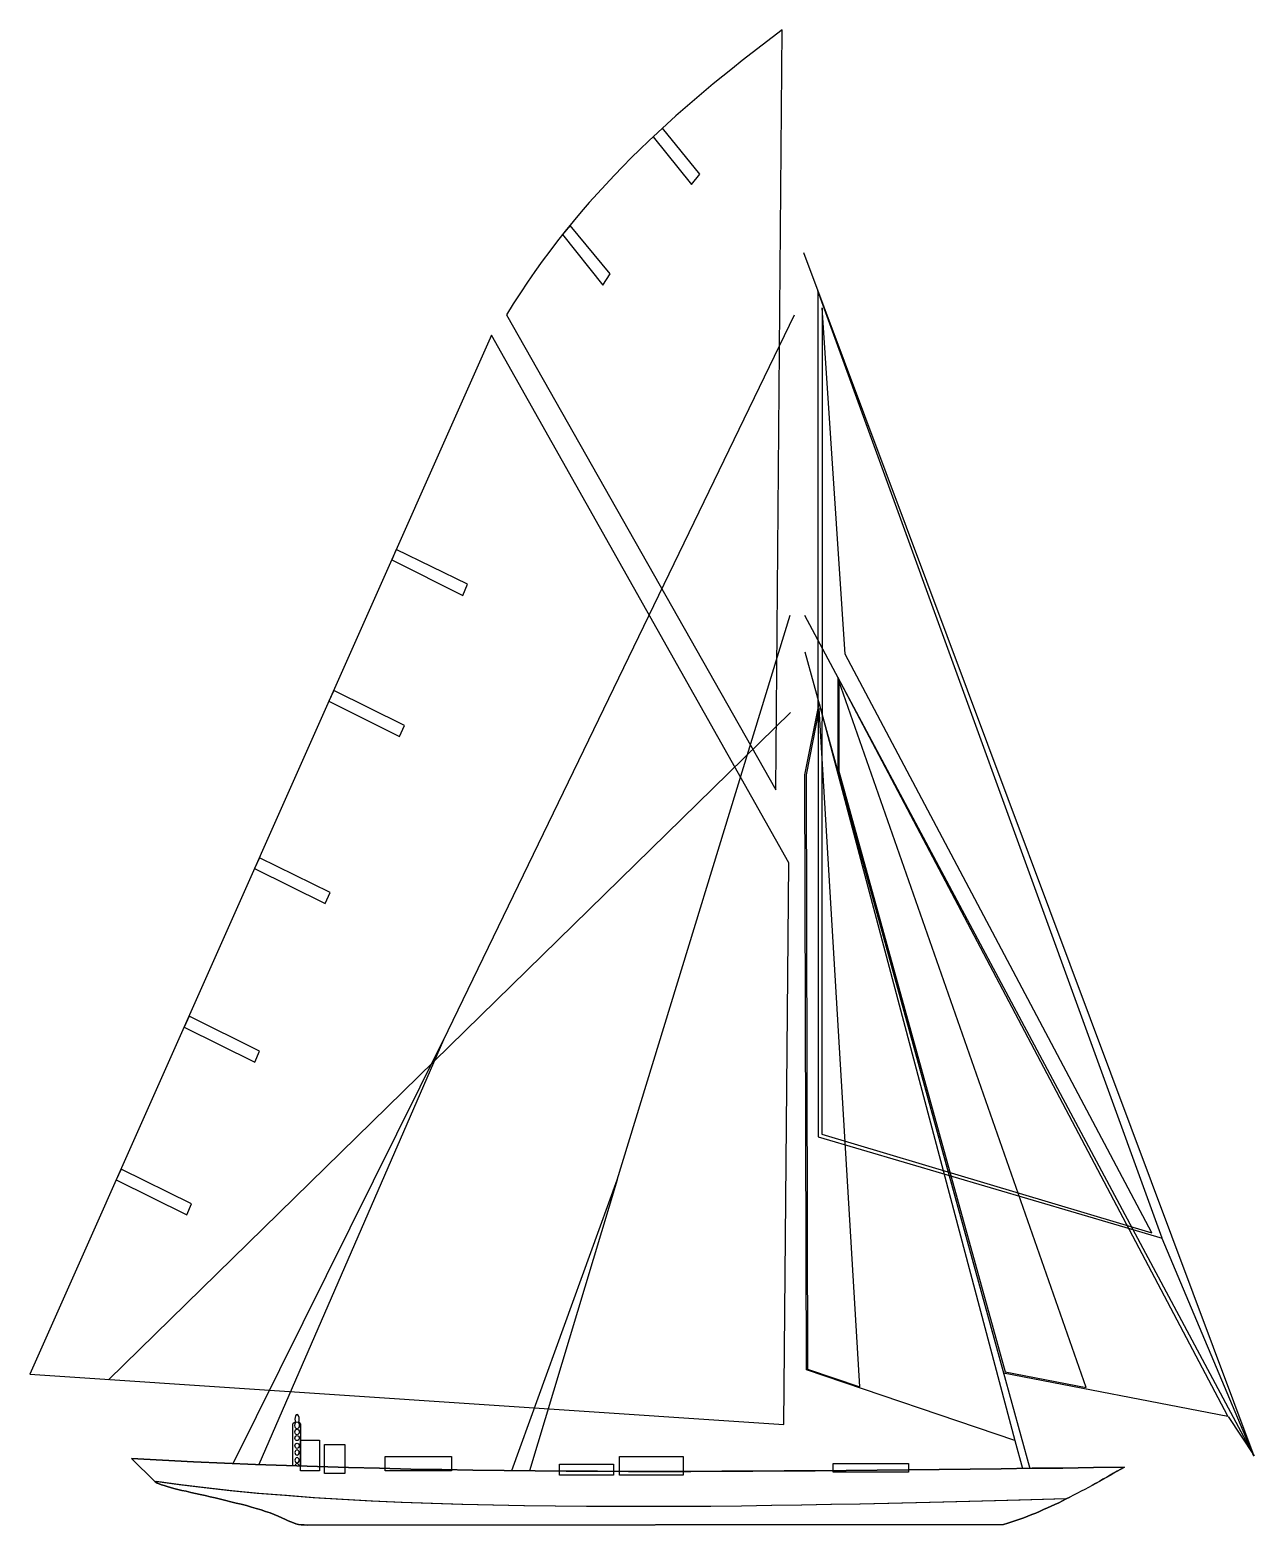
# Model space of a CAD drawing. Header units: millimetres. Extents: x -1983.6 to -1958.9, y 1573.6 to 1603.7.
import ezdxf

# ---------------------------------------------------------------- set-up
doc = ezdxf.new("R2010")
doc.units = ezdxf.units.MM
doc.header["$LTSCALE"] = 10
doc.layers.add('Embarcações', color=2, linetype='Continuous')

msp = doc.modelspace()

# ---------------------------------------------------------------- linework, layer by layer
at = {"layer": 'Embarcações'}
for points in [[(-1968.439, 1603.695), (-1968.642, 1603.54), (-1968.845, 1603.386), (-1969.044, 1603.231), (-1969.244, 1603.077), (-1969.441, 1602.92), (-1969.634, 1602.763), (-1969.828, 1602.605), (-1970.019, 1602.448), (-1970.209, 1602.287), (-1970.397, 1602.124), (-1970.582, 1601.961), (-1970.766, 1601.794), (-1970.948, 1601.628), (-1971.126, 1601.461), (-1971.305, 1601.289), (-1971.48, 1601.116), (-1971.653, 1600.941), (-1971.825, 1600.762), (-1971.995, 1600.584), (-1972.161, 1600.399), (-1972.328, 1600.215), (-1972.491, 1600.027), (-1972.651, 1599.833), (-1972.809, 1599.64), (-1972.966, 1599.443), (-1973.12, 1599.24), (-1973.272, 1599.034), (-1973.42, 1598.826), (-1973.568, 1598.614), (-1973.714, 1598.399), (-1973.856, 1598.178), (-1973.995, 1597.954), (-1968.569, 1588.389), (-1968.439, 1603.695)], [(-1971.042, 1601.54), (-1970.27, 1600.581), (-1970.1, 1600.789), (-1970.851, 1601.718), (-1971.042, 1601.54)], [(-1972.863, 1599.573), (-1972.052, 1598.556), (-1971.907, 1598.783), (-1972.712, 1599.758), (-1972.863, 1599.573)], [(-1968.009, 1599.21), (-1958.937, 1574.974)], [(-1967.722, 1598.438), (-1967.716, 1581.399), (-1960.786, 1579.356), (-1967.722, 1598.438)], [(-1968.197, 1597.948), (-1975.275, 1583.329)], [(-1967.634, 1598.096), (-1967.64, 1581.45), (-1960.992, 1579.468), (-1967.174, 1591.121), (-1967.634, 1598.096)], [(-1974.294, 1597.543), (-1983.594, 1576.617), (-1968.406, 1575.604), (-1968.303, 1586.921), (-1974.294, 1597.543)], [(-1976.304, 1593.022), (-1974.875, 1592.304), (-1974.779, 1592.528), (-1976.213, 1593.23), (-1976.304, 1593.022)], [(-1968.285, 1591.899), (-1971.771, 1580.524)], [(-1967.991, 1591.908), (-1958.937, 1574.974)], [(-1967.985, 1591.167), (-1963.449, 1574.717)], [(-1967.319, 1590.658), (-1967.319, 1588.767), (-1963.985, 1576.648), (-1959.461, 1575.77), (-1967.319, 1590.658)], [(-1967.298, 1590.586), (-1967.298, 1588.767), (-1963.949, 1576.666), (-1962.314, 1576.351), (-1967.298, 1590.586)], [(-1977.572, 1590.171), (-1976.146, 1589.463), (-1976.05, 1589.687), (-1977.472, 1590.389), (-1977.572, 1590.171)], [(-1967.982, 1588.688), (-1967.698, 1590.129), (-1963.755, 1575.286), (-1967.952, 1576.705), (-1967.982, 1588.688)], [(-1968.27, 1589.947), (-1982.011, 1576.508)], [(-1967.958, 1588.688), (-1967.928, 1576.723), (-1966.875, 1576.363), (-1967.692, 1590.029), (-1967.958, 1588.688)], [(-1979.067, 1586.803), (-1977.644, 1586.098), (-1977.547, 1586.322), (-1978.97, 1587.021), (-1979.067, 1586.803)], [(-1980.489, 1583.608), (-1979.064, 1582.903), (-1978.967, 1583.126), (-1980.386, 1583.832), (-1980.489, 1583.608)], [(-1979.496, 1574.82), (-1975.263, 1583.35), (-1978.982, 1574.799)], [(-1981.857, 1580.53), (-1980.434, 1579.825), (-1980.338, 1580.049), (-1981.757, 1580.748), (-1981.857, 1580.53)], [(-1973.883, 1574.678), (-1971.765, 1580.536), (-1973.529, 1574.669)], [(-1960.792, 1579.356), (-1958.943, 1574.971)], [(-1978.18, 1575.646), (-1978.165, 1575.643), (-1978.147, 1575.631), (-1978.141, 1575.616), (-1978.141, 1574.768), (-1978.295, 1574.771), (-1978.295, 1575.616), (-1978.289, 1575.631), (-1978.271, 1575.643), (-1978.247, 1575.649), (-1978.243, 1575.649), (-1978.243, 1575.646)], [(-1978.183, 1575.643), (-1978.18, 1575.646), (-1978.171, 1575.676), (-1978.168, 1575.713), (-1978.171, 1575.749), (-1978.18, 1575.779), (-1978.195, 1575.8), (-1978.213, 1575.806), (-1978.231, 1575.8), (-1978.243, 1575.779), (-1978.253, 1575.749), (-1978.256, 1575.713), (-1978.253, 1575.676), (-1978.243, 1575.646), (-1978.24, 1575.64), (-1978.24, 1575.64)], [(-1978.213, 1575.658), (-1978.195, 1575.652), (-1978.18, 1575.637), (-1978.171, 1575.616), (-1978.168, 1575.588), (-1978.171, 1575.561), (-1978.18, 1575.54), (-1978.195, 1575.525), (-1978.213, 1575.519), (-1978.231, 1575.525), (-1978.243, 1575.54), (-1978.253, 1575.561), (-1978.256, 1575.588), (-1978.253, 1575.616), (-1978.243, 1575.637), (-1978.231, 1575.652), (-1978.213, 1575.658)], [(-1959.458, 1575.764), (-1958.934, 1574.977)], [(-1978.213, 1575.513), (-1978.195, 1575.507), (-1978.18, 1575.495), (-1978.171, 1575.477), (-1978.168, 1575.455), (-1978.171, 1575.434), (-1978.18, 1575.416), (-1978.195, 1575.404), (-1978.213, 1575.398), (-1978.231, 1575.404), (-1978.243, 1575.416), (-1978.253, 1575.434), (-1978.256, 1575.455), (-1978.253, 1575.477), (-1978.243, 1575.495), (-1978.231, 1575.507), (-1978.213, 1575.513)], [(-1978.213, 1575.383), (-1978.195, 1575.38), (-1978.18, 1575.368), (-1978.171, 1575.349), (-1978.168, 1575.331), (-1978.171, 1575.313), (-1978.18, 1575.295), (-1978.195, 1575.283), (-1978.213, 1575.28), (-1978.231, 1575.283), (-1978.243, 1575.295), (-1978.253, 1575.313), (-1978.256, 1575.331), (-1978.253, 1575.349), (-1978.243, 1575.368), (-1978.231, 1575.38), (-1978.213, 1575.383)], [(-1978.213, 1575.228), (-1978.195, 1575.225), (-1978.18, 1575.213), (-1978.171, 1575.195), (-1978.168, 1575.177), (-1978.171, 1575.159), (-1978.18, 1575.141), (-1978.195, 1575.129), (-1978.213, 1575.125), (-1978.231, 1575.129), (-1978.243, 1575.141), (-1978.253, 1575.159), (-1978.256, 1575.177), (-1978.253, 1575.195), (-1978.243, 1575.213), (-1978.231, 1575.225), (-1978.213, 1575.228)], [(-1978.213, 1574.989), (-1978.195, 1574.992), (-1978.18, 1575.004), (-1978.171, 1575.023), (-1978.168, 1575.041), (-1978.171, 1575.059), (-1978.18, 1575.077), (-1978.195, 1575.089), (-1978.213, 1575.092), (-1978.231, 1575.089), (-1978.243, 1575.077), (-1978.253, 1575.059), (-1978.256, 1575.041), (-1978.253, 1575.023), (-1978.243, 1575.004), (-1978.231, 1574.992), (-1978.213, 1574.989)], [(-1977.762, 1574.669), (-1978.141, 1574.669), (-1978.141, 1575.289), (-1977.762, 1575.289), (-1977.762, 1574.669)], [(-1977.659, 1575.201), (-1977.248, 1575.201), (-1977.248, 1574.617), (-1977.659, 1574.617), (-1977.659, 1575.201)], [(-1963.755, 1575.283), (-1963.597, 1574.72)], [(-1961.691, 1574.666), (-1961.691, 1574.666), (-1961.618, 1574.705), (-1961.546, 1574.747), (-1962.166, 1574.738), (-1962.786, 1574.729), (-1963.407, 1574.723), (-1964.03, 1574.714), (-1964.654, 1574.705), (-1965.277, 1574.699), (-1965.9, 1574.69), (-1966.527, 1574.684), (-1967.15, 1574.678), (-1967.776, 1574.672), (-1968.403, 1574.669), (-1969.029, 1574.666), (-1969.656, 1574.663), (-1970.282, 1574.659), (-1970.908, 1574.659), (-1971.535, 1574.659), (-1972.161, 1574.663), (-1972.791, 1574.666), (-1973.417, 1574.672), (-1974.043, 1574.678), (-1974.67, 1574.687), (-1975.296, 1574.696), (-1975.923, 1574.708), (-1976.549, 1574.723), (-1977.175, 1574.741), (-1977.802, 1574.759), (-1978.428, 1574.781), (-1979.051, 1574.802), (-1979.675, 1574.829), (-1980.298, 1574.856), (-1980.922, 1574.889), (-1981.545, 1574.923), (-1981.079, 1574.457), (-1981.058, 1574.442), (-1981.028, 1574.423), (-1980.988, 1574.408), (-1980.943, 1574.39), (-1980.888, 1574.375), (-1980.831, 1574.357), (-1980.764, 1574.339), (-1980.692, 1574.318), (-1980.613, 1574.299), (-1980.531, 1574.278), (-1980.443, 1574.26), (-1980.353, 1574.239), (-1980.259, 1574.218), (-1980.162, 1574.193), (-1980.062, 1574.172), (-1979.962, 1574.148), (-1979.859, 1574.127), (-1979.754, 1574.103), (-1979.648, 1574.075), (-1979.545, 1574.051), (-1979.439, 1574.024), (-1979.336, 1574), (-1979.233, 1573.973), (-1979.133, 1573.942), (-1979.033, 1573.915), (-1978.936, 1573.885), (-1978.846, 1573.855), (-1978.755, 1573.824), (-1978.67, 1573.794), (-1978.592, 1573.761), (-1978.516, 1573.727), (-1978.446, 1573.694), (-1978.392, 1573.667), (-1978.337, 1573.643), (-1978.286, 1573.625), (-1978.234, 1573.606), (-1978.183, 1573.594), (-1978.129, 1573.585), (-1978.071, 1573.582), (-1978.007, 1573.579), (-1963.979, 1573.588), (-1963.897, 1573.616), (-1963.812, 1573.643), (-1963.734, 1573.67), (-1963.652, 1573.697), (-1963.57, 1573.727), (-1963.492, 1573.758), (-1963.413, 1573.791), (-1963.331, 1573.821), (-1963.256, 1573.855), (-1963.177, 1573.891), (-1963.098, 1573.924), (-1963.022, 1573.96), (-1962.947, 1573.994), (-1962.868, 1574.03), (-1962.793, 1574.069), (-1962.717, 1574.106), (-1962.644, 1574.142), (-1962.644, 1574.142)], [(-1981.545, 1574.923), (-1980.922, 1574.889), (-1980.298, 1574.856), (-1979.675, 1574.829), (-1979.051, 1574.802), (-1978.428, 1574.781), (-1977.802, 1574.759), (-1977.175, 1574.741), (-1976.549, 1574.723), (-1975.923, 1574.708), (-1975.296, 1574.696), (-1974.67, 1574.687), (-1974.043, 1574.678), (-1973.417, 1574.672), (-1972.791, 1574.666), (-1972.161, 1574.663), (-1971.535, 1574.659), (-1970.908, 1574.659), (-1970.282, 1574.659), (-1969.656, 1574.663), (-1969.029, 1574.666), (-1968.403, 1574.669), (-1967.776, 1574.672), (-1967.15, 1574.678), (-1966.527, 1574.684), (-1965.9, 1574.69), (-1965.277, 1574.699), (-1964.654, 1574.705), (-1964.03, 1574.714), (-1963.407, 1574.723), (-1962.786, 1574.729), (-1962.166, 1574.738), (-1961.546, 1574.747), (-1961.618, 1574.705), (-1961.691, 1574.666), (-1961.761, 1574.623), (-1961.833, 1574.581), (-1961.906, 1574.541), (-1961.979, 1574.499), (-1962.051, 1574.46), (-1962.124, 1574.417), (-1962.199, 1574.378), (-1962.272, 1574.339), (-1962.345, 1574.299), (-1962.42, 1574.26), (-1962.493, 1574.221), (-1962.569, 1574.181), (-1962.644, 1574.142), (-1962.72, 1574.106), (-1963.174, 1574.094), (-1963.649, 1574.082), (-1964.145, 1574.069), (-1964.657, 1574.054), (-1965.186, 1574.042), (-1965.734, 1574.03), (-1966.294, 1574.015), (-1966.866, 1574.003), (-1967.45, 1573.991), (-1968.046, 1573.982), (-1968.648, 1573.973), (-1969.259, 1573.963), (-1969.877, 1573.957), (-1970.5, 1573.954), (-1971.126, 1573.951), (-1971.756, 1573.951), (-1972.385, 1573.954), (-1973.014, 1573.96), (-1973.644, 1573.966), (-1974.27, 1573.979), (-1974.891, 1573.994), (-1975.508, 1574.015), (-1976.116, 1574.036), (-1976.718, 1574.063), (-1977.308, 1574.094), (-1977.889, 1574.13), (-1978.458, 1574.172), (-1979.015, 1574.218), (-1979.557, 1574.269), (-1980.08, 1574.327), (-1980.589, 1574.387), (-1981.079, 1574.457), (-1981.545, 1574.923)], [(-1981.545, 1574.923), (-1980.922, 1574.889), (-1980.298, 1574.856), (-1979.675, 1574.829), (-1979.051, 1574.802), (-1978.428, 1574.781), (-1977.802, 1574.759), (-1977.175, 1574.741), (-1976.549, 1574.723), (-1975.923, 1574.708), (-1975.296, 1574.696), (-1974.67, 1574.687), (-1974.043, 1574.678), (-1973.417, 1574.672), (-1972.791, 1574.666), (-1972.161, 1574.663), (-1971.535, 1574.659), (-1970.908, 1574.659), (-1970.282, 1574.659), (-1969.656, 1574.663), (-1969.029, 1574.666), (-1968.403, 1574.669), (-1967.776, 1574.672), (-1967.15, 1574.678), (-1966.527, 1574.684), (-1965.9, 1574.69), (-1965.277, 1574.699), (-1964.654, 1574.705), (-1964.03, 1574.714), (-1963.407, 1574.723), (-1962.786, 1574.729), (-1962.166, 1574.738), (-1961.546, 1574.747), (-1961.618, 1574.705), (-1961.691, 1574.666), (-1961.764, 1574.623), (-1961.833, 1574.584), (-1961.906, 1574.541), (-1961.979, 1574.502), (-1962.051, 1574.46), (-1962.127, 1574.42), (-1962.199, 1574.378), (-1962.272, 1574.339), (-1962.345, 1574.299), (-1962.42, 1574.26), (-1962.493, 1574.221), (-1962.569, 1574.181), (-1962.644, 1574.142), (-1962.717, 1574.106), (-1962.793, 1574.069), (-1962.868, 1574.03), (-1962.947, 1573.994), (-1963.022, 1573.96), (-1963.098, 1573.924), (-1963.177, 1573.891), (-1963.256, 1573.855), (-1963.331, 1573.821), (-1963.413, 1573.791), (-1963.492, 1573.758), (-1963.57, 1573.727), (-1963.652, 1573.697), (-1963.734, 1573.67), (-1963.812, 1573.643), (-1963.897, 1573.616), (-1963.979, 1573.588), (-1978.007, 1573.579), (-1978.071, 1573.582), (-1978.129, 1573.585), (-1978.183, 1573.594), (-1978.234, 1573.606), (-1978.286, 1573.625), (-1978.337, 1573.643), (-1978.392, 1573.667), (-1978.446, 1573.694), (-1978.516, 1573.727), (-1978.592, 1573.761), (-1978.67, 1573.794), (-1978.755, 1573.824), (-1978.846, 1573.855), (-1978.936, 1573.885), (-1979.033, 1573.915), (-1979.133, 1573.942), (-1979.233, 1573.973), (-1979.336, 1574), (-1979.439, 1574.024), (-1979.545, 1574.051), (-1979.648, 1574.075), (-1979.754, 1574.103), (-1979.859, 1574.127), (-1979.962, 1574.148), (-1980.062, 1574.172), (-1980.162, 1574.193), (-1980.259, 1574.218), (-1980.353, 1574.239), (-1980.443, 1574.26), (-1980.531, 1574.278), (-1980.613, 1574.299), (-1980.692, 1574.318), (-1980.764, 1574.339), (-1980.831, 1574.357), (-1980.888, 1574.375), (-1980.943, 1574.39), (-1980.988, 1574.408), (-1981.028, 1574.423), (-1981.058, 1574.442), (-1981.079, 1574.457), (-1981.545, 1574.923)], [(-1978.213, 1574.835), (-1978.195, 1574.838), (-1978.18, 1574.85), (-1978.171, 1574.868), (-1978.168, 1574.886), (-1978.171, 1574.905), (-1978.18, 1574.923), (-1978.195, 1574.935), (-1978.213, 1574.938), (-1978.231, 1574.935), (-1978.243, 1574.923), (-1978.253, 1574.905), (-1978.256, 1574.886), (-1978.253, 1574.868), (-1978.243, 1574.85), (-1978.231, 1574.838), (-1978.213, 1574.835)], [(-1978.168, 1574.762), (-1978.171, 1574.784), (-1978.18, 1574.802), (-1978.195, 1574.814), (-1978.213, 1574.82), (-1978.231, 1574.814), (-1978.243, 1574.802), (-1978.253, 1574.784), (-1978.253, 1574.784), (-1978.253, 1574.775)], [(-1976.44, 1574.962), (-1975.099, 1574.962), (-1975.099, 1574.669), (-1976.44, 1574.669), (-1976.44, 1574.962)], [(-1972.924, 1574.805), (-1971.84, 1574.805), (-1971.84, 1574.587), (-1972.924, 1574.587), (-1972.924, 1574.805)], [(-1970.436, 1574.587), (-1971.719, 1574.587), (-1971.719, 1574.962), (-1970.436, 1574.962), (-1970.436, 1574.587)], [(-1967.416, 1574.823), (-1965.897, 1574.823), (-1965.897, 1574.644), (-1967.416, 1574.644), (-1967.416, 1574.823)], [(-1962.741, 1574.106), (-1963.195, 1574.094), (-1963.67, 1574.082), (-1964.163, 1574.069), (-1964.678, 1574.054), (-1965.204, 1574.042), (-1965.749, 1574.03), (-1966.309, 1574.015), (-1966.878, 1574.003), (-1967.462, 1573.991), (-1968.052, 1573.982), (-1968.654, 1573.973), (-1969.262, 1573.963), (-1969.88, 1573.957), (-1970.5, 1573.954), (-1971.123, 1573.951), (-1971.75, 1573.951), (-1972.376, 1573.954), (-1973.005, 1573.96), (-1973.629, 1573.966), (-1974.252, 1573.979), (-1974.873, 1573.994), (-1975.487, 1574.015), (-1976.092, 1574.036), (-1976.691, 1574.063), (-1977.281, 1574.094), (-1977.862, 1574.13), (-1978.428, 1574.172), (-1978.985, 1574.218), (-1979.524, 1574.269), (-1980.05, 1574.327), (-1980.555, 1574.387), (-1981.046, 1574.457)]]:
    msp.add_lwpolyline(points, dxfattribs=at)

doc.saveas('drawing.dxf')
